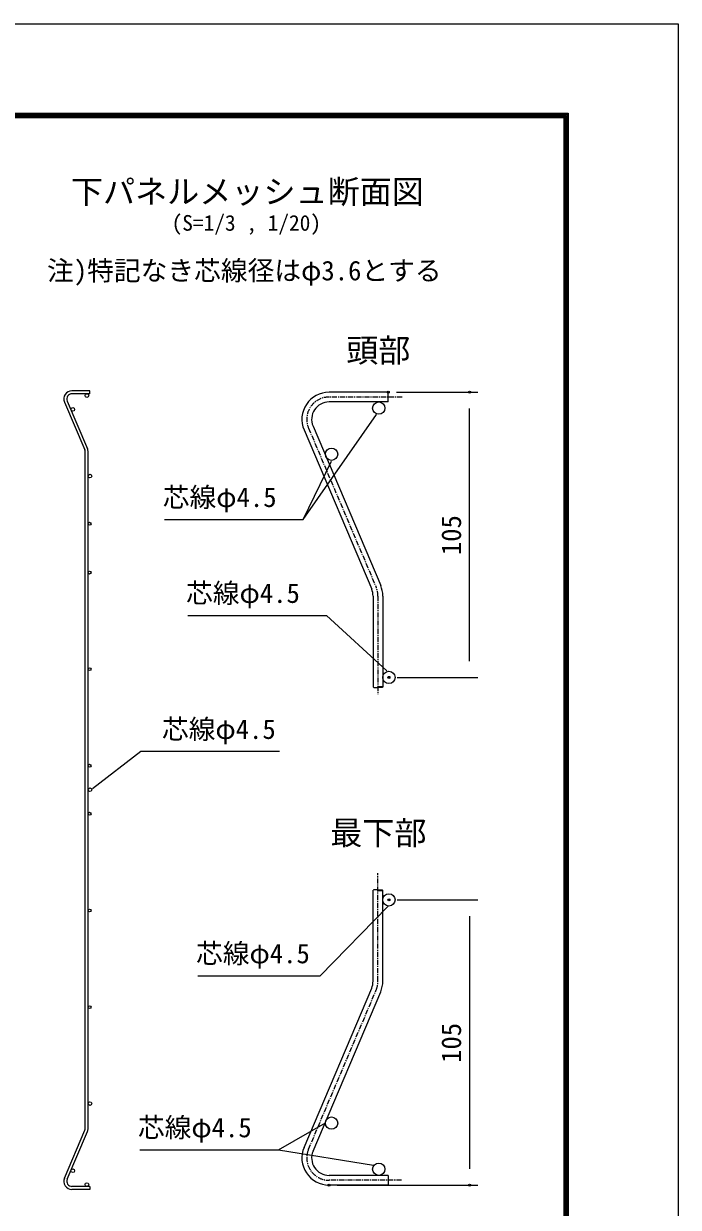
# Model space of a CAD drawing. Units: millimetres, scale not verified, with parts at other scales. Extents: x -4200 to 4200, y -2970 to 2970.
# Drawn here: x 2594 to 4200, y 65 to 2970 of the extents above; entities that cross this region are included whole.
import ezdxf
from ezdxf.enums import TextEntityAlignment as Align

# ---------------------------------------------------------------- set-up
doc = ezdxf.new("R2010")
doc.units = ezdxf.units.MM
doc.header["$LTSCALE"] = 10
doc.header["$PDMODE"] = 32
doc.header["$PDSIZE"] = 5
doc.linetypes.add('USER1', pattern=[2, 1.25, -0.25, 0.25, -0.25])
for name, color, linetype, lineweight in [('0-0_D-STR2', 7, 'Continuous', 9), ('0-2_D-STR-DIM', 7, 'Continuous', 13), ('0-6_D-BMK', 2, 'USER1', 13), ('0-9_D-STR-TXT', 7, 'Continuous', 13), ('0-A_D-TTL-TXT', 7, 'Continuous', 25), ('0-B_D-DCR-HCH', 7, 'Continuous', 13), ('0-C_D-TTL', 7, 'Continuous', 25)]:
    doc.layers.add(name, color=color, linetype=linetype, lineweight=lineweight)
doc.layers.add('0-4_DEFPOINTS', color=7, linetype='Continuous')
doc.styles.add('ＭＳ ゴシック', font='')
doc.styles.get('ＭＳ ゴシック').set_extended_font_data('MS Gothic')

msp = doc.modelspace()

# ---------------------------------------------------------------- linework, layer by layer
at = {"layer": '0-0_D-STR2'}
for p, q in [((2756.37, 2068.77), (2712.77, 2068.77)), ((2756.37, 2061.57), (2756.37, 2068.77)), ((3488.6, 2065.51), (3343.27, 2065.51)), ((3488.6, 2041.51), (3488.6, 2065.51)), ((2694.36, 2040.95), (2744.16, 1923.65)), ((2700.99, 2043.77), (2750.78, 1926.46)), ((2756.37, 2061.57), (2712.77, 2061.57)), ((3488.6, 2041.51), (3343.27, 2041.51)), ((3304, 1982.17), (3469.97, 1591.16)), ((3281.9, 1972.79), (3447.88, 1581.78)), ((2745.17, 258.89), (2745.17, 1918.65)), ((2752.37, 258.89), (2752.37, 1918.65)), ((3451.27, 1565.11), (3451.27, 1341.88)), ((3475.27, 1565.11), (3475.27, 1341.88)), ((3451.27, 619.67), (3451.27, 842.89)), ((3475.27, 619.67), (3475.27, 842.89)), ((3281.9, 211.98), (3447.88, 602.99)), ((3304, 202.6), (3469.97, 593.62)), ((2694.36, 136.58), (2744.16, 253.89)), ((2700.99, 133.77), (2750.78, 251.07)), ((3488.6, 143.27), (3343.27, 143.27)), ((3488.6, 119.27), (3343.27, 119.27)), ((3488.6, 143.27), (3488.6, 119.27)), ((2756.37, 115.97), (2712.77, 115.97)), ((2756.37, 108.77), (2712.77, 108.77)), ((2756.37, 115.97), (2756.37, 108.77))]:
    msp.add_line(p, q, dxfattribs=at)
for centre, radius in [((2749.37, 2057.07), 4.5), ((3465.27, 2026.51), 15), ((2714.67, 2023.07), 4.5), ((3349.58, 1913.17), 15), ((2756.87, 1859.63), 4.5), ((2755.97, 1742.48), 3.6), ((2755.97, 1622.67), 3.6), ((2755.97, 1385.67), 3.6), ((3490.27, 1365.51), 15), ((2755.97, 1148.67), 3.6), ((2756.87, 1089.63), 4.5), ((2755.97, 1030.67), 3.6), ((3490.27, 819.27), 15), ((2755.97, 793.34), 3.6), ((2755.97, 556.05), 3.6), ((2756.87, 319.57), 4.5), ((3349.58, 271.6), 15), ((2714.67, 154.47), 4.5), ((3465.27, 158.27), 15), ((2749.37, 120.47), 4.5)]:
    msp.add_circle(centre, radius, dxfattribs=at)
for centre, radius, start, end in [((2712.77, 2048.77), 20, 90, 203), ((3343.27, 1998.84), 66.67, 90, 203), ((2712.77, 2048.77), 12.8, 90, 203), ((3343.27, 1998.84), 42.67, 90, 203), ((2732.37, 1918.65), 12.8, 0, 23), ((2732.37, 1918.65), 20, 0, 23), ((3408.6, 1565.11), 42.67, 0, 23), ((3408.6, 1565.11), 66.67, 0, 23), ((3408.6, 619.67), 42.67, 337, 0), ((3408.6, 619.67), 66.67, 337, 0), ((2732.37, 258.89), 12.8, 337, 0), ((2732.37, 258.89), 20, 337, 0), ((3343.27, 185.93), 66.67, 157, 270), ((3343.27, 185.93), 42.67, 157, 270), ((2712.77, 128.77), 20, 157, 270), ((2712.77, 128.77), 12.8, 157, 270)]:
    msp.add_arc(centre, radius, start, end, dxfattribs=at)
for centre, start_param, end_param in [((3457.29, 1342), 0.077822, 3.0637707), ((3457.29, 842.78), 3.2194146, 6.2053633)]:
    msp.add_ellipse(centre, major_axis=(-6, 0), ratio=0.246642, start_param=start_param, end_param=end_param, dxfattribs=at)
for centre in [(3469.29, 1342), (3469.29, 842.78)]:
    msp.add_ellipse(centre, major_axis=(-6, 0), ratio=0.246642, dxfattribs=at)
at = {"layer": '0-2_D-STR-DIM'}
for p, q in [((3508.6, 2065.51), (3708.21, 2065.51)), ((3688.21, 1405.51), (3688.21, 2025.51)), ((3510.27, 1365.51), (3708.21, 1365.51)), ((3510.27, 819.27), (3708.21, 819.27)), ((3688.21, 779.27), (3688.21, 159.27)), ((3363.27, 119.27), (3708.21, 119.27))]:
    msp.add_line(p, q, dxfattribs=at)
at = {"layer": '0-4_DEFPOINTS'}
for p in [(3488.6, 2065.51), (3688.21, 2065.51), (3490.27, 1365.51), (3490.27, 819.27), (3343.27, 119.27), (3688.21, 119.27)]:
    msp.add_point(p, dxfattribs=at)
at = {"layer": '0-6_D-BMK'}
for p, q in [((3522.77, 2053.51), (3343.27, 2053.51)), ((3292.95, 1977.48), (3458.93, 1586.47)), ((3463.27, 1565.11), (3463.27, 1324.34)), ((3463.27, 619.67), (3463.27, 884.94)), ((3292.95, 207.29), (3458.93, 598.31)), ((3520.93, 131.27), (3343.27, 131.27))]:
    msp.add_line(p, q, dxfattribs=at)
for centre, start, end in [((3343.27, 1998.84), 90, 203), ((3408.6, 1565.11), 0, 23), ((3408.6, 619.67), 337, 0), ((3343.27, 185.93), 157, 270)]:
    msp.add_arc(centre, 54.67, start, end, dxfattribs=at)
at = {"layer": '0-9_D-STR-TXT'}
for p, q in [((3280.09, 1752.82), (3348.91, 1896.37)), ((3219.08, 205.83), (3334.51, 272.36))]:
    msp.add_line(p, q, dxfattribs=at)
for points in [[(2940.08, 1752.82), (3280.09, 1752.82), (3459.62, 2010.56)], [(2997.19, 1517.42), (3337.2, 1517.42), (3484.76, 1381.31)], [(3222.03, 1183.55), (2882.02, 1183.55), (2762.83, 1091.94)], [(3021.64, 632.9), (3321.65, 632.9), (3487.43, 802.9)], [(2879.07, 205.83), (3219.08, 205.83), (3452.15, 168.62)]]:
    msp.add_lwpolyline(points, dxfattribs=at)
at = {"layer": '0-B_D-DCR-HCH'}
msp.add_lwpolyline([(3920, 2740), (-3920, 2740), (-3920, -2740), (3920, -2740)], close=True, dxfattribs=at)
at = {"layer": '0-C_D-TTL', "color": 2}
msp.add_lwpolyline([(-4200, 2970), (4200, 2970), (4200, -2970), (-4200, -2970)], close=True, dxfattribs=at)
at = {"layer": '0-C_D-TTL'}
for points in [[(-3930, 2750), (3930, 2750), (3930, -2750), (-3930, -2750)], [(-3927.5, 2747.5), (3927.5, 2747.5), (3927.5, -2747.5), (-3927.5, -2747.5)], [(-3925, 2745), (3925, 2745), (3925, -2745), (-3925, -2745)], [(-3922.5, 2742.5), (3922.5, 2742.5), (3922.5, -2742.5), (-3922.5, -2742.5)], [(-3920, 2740), (3920, 2740), (3920, -2740), (-3920, -2740)]]:
    msp.add_lwpolyline(points, close=True, dxfattribs=at)

# ---------------------------------------------------------------- texts
at = {"layer": '0-2_D-STR-DIM', "style": 'ＭＳ ゴシック'}
for p in [(3681.47, 1665.51), (3681.47, 419.27)]:
    msp.add_text('105', height=48.09, rotation=90, dxfattribs=at).set_placement(p, align=Align.BOTTOM_LEFT)
at = {"layer": '0-9_D-STR-TXT', "style": 'ＭＳ ゴシック'}
for p in [(2935.51, 1769.21), (2992.62, 1533.82), (2933.45, 1199.94), (3017.07, 649.3), (2874.5, 222.22)]:
    msp.add_text('芯線φ4.5', height=48.09, dxfattribs=at).set_placement(p, align=Align.BOTTOM_LEFT)
at = {"layer": '0-A_D-TTL-TXT', "style": 'ＭＳ ゴシック'}
for s, height, p in [('下パネルメッシュ断面図', 57.7, (2710.16, 2511.54)), ('(S=1/3 , 1/20)', 38.49, (2957.07, 2450.24)), ('注)特記なき芯線径はφ3.6とする', 48.09, (2651.69, 2325.51)), ('頭部', 57.7, (3385.3, 2122.04)), ('最下部', 57.7, (3346.32, 937.48))]:
    msp.add_text(s, height=height, dxfattribs=at).set_placement(p, align=Align.BOTTOM_LEFT)

doc.saveas('drawing.dxf')
